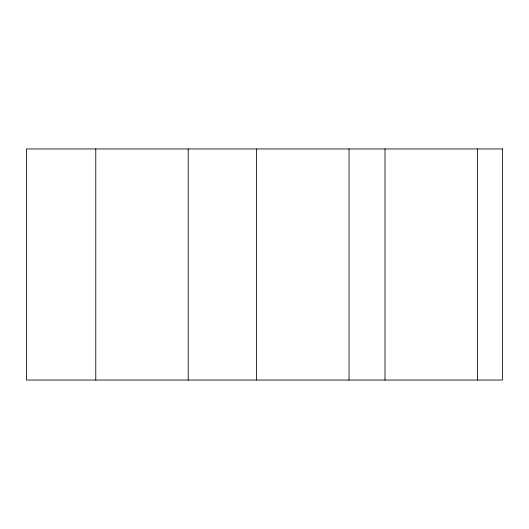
<?xml version="1.0" encoding="UTF-8"?>
<svg xmlns="http://www.w3.org/2000/svg" width="529" height="529" viewBox="0 0 529 529"><rect width="100%" height="100%" fill="white"/><g stroke="black" fill="none" stroke-linecap="round" stroke-linejoin="round"><path stroke-width="0.79" d="M477.442 148.953L477.442 380.047M385.006 148.953L385.006 380.047M349.034 148.953L349.034 380.047M256.598 148.953L256.598 380.047M188.212 148.953L188.212 380.047M95.775 148.953L95.775 380.047M502.55 148.953L26.45 148.953L26.45 380.047L502.55 380.047L502.55 148.953"/></g></svg>
